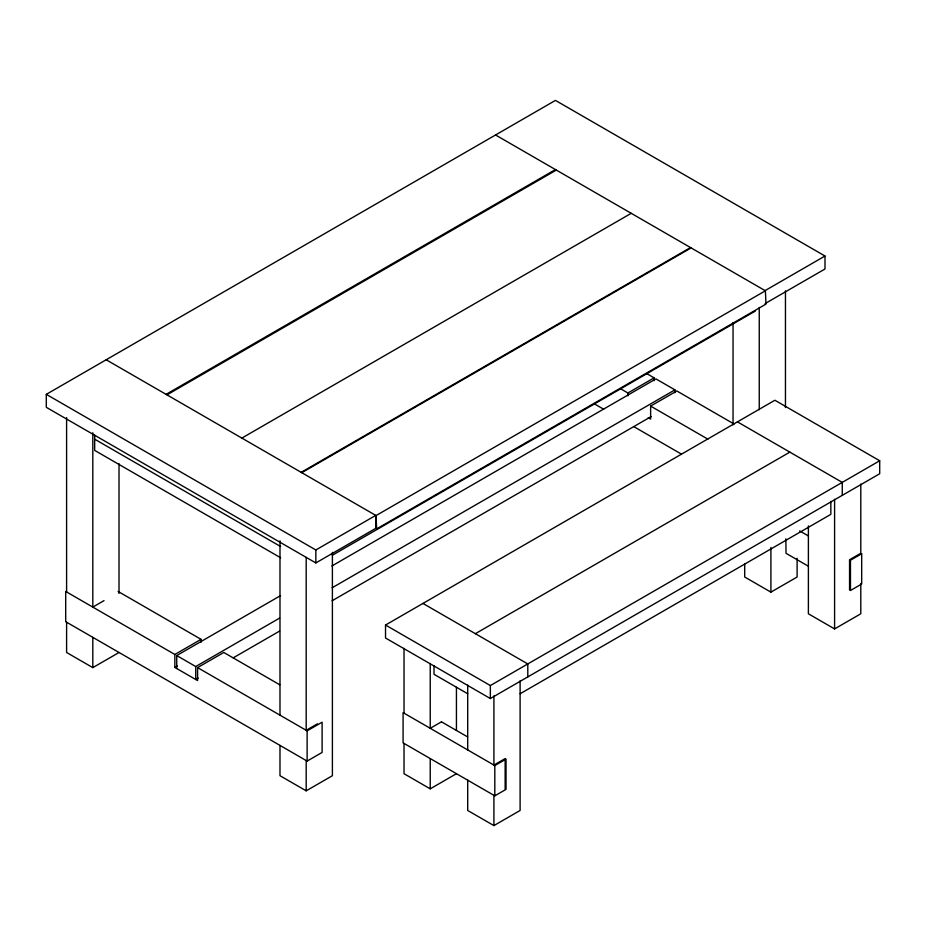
<?xml version="1.0" encoding="UTF-8"?>
<svg xmlns="http://www.w3.org/2000/svg" width="926" height="926" viewBox="0 0 926 926"><rect width="100%" height="100%" fill="white"/><g stroke="black" fill="none" stroke-linecap="round" stroke-linejoin="round"><path stroke-width="1.39" d="M46.3 394.349L315.847 549.975L375.748 515.388L375.748 528.364L315.847 562.939L46.3 407.324L46.3 394.349L555.45 100.402L824.997 256.027L824.997 268.991L765.096 303.578M166.101 394.349L555.45 169.562M166.981 394.858L556.318 170.071M241.848 438.091L631.219 213.316M301.181 472.341L690.53 247.555M301.772 472.688L691.12 247.902M104.036 600.615L92.808 607.109L92.808 432.743M66.603 622.237L66.603 652.494L92.808 667.623L119.014 652.494M765.096 290.602L824.997 256.027M376.06 515.574L765.397 290.787L765.999 304.098L376.65 528.885L376.06 515.574L106.201 359.774M332.411 555.218L755.442 310.986M174.852 654.474L174.852 667.449L197.585 680.564L197.585 667.6L307.131 730.845L322.109 722.199L322.109 752.433L307.131 761.079L65.7 621.693L65.7 591.448L174.852 654.474L201.058 639.345L201.058 642.227M620.478 388.688L627.909 392.983L654.115 377.854L654.115 380.736M176.727 668.526L176.727 655.562L280.578 595.603M331.878 565.983L655.921 378.896L674.927 389.869L674.927 392.751M174.852 667.449L177.352 666.002M176.727 655.562L195.733 666.535L279.559 618.128M332.11 587.79L674.927 389.869M197.585 667.6L223.791 652.471L279.768 684.789M648.246 417.695L650.631 419.073L650.631 406.097L676.837 390.969L734.11 424.039M198.233 678.052L195.733 679.499L195.733 666.535M233.271 657.83L279.559 631.104M332.11 600.766L651.163 416.561M385.529 625.038L774.877 400.252L879.7 460.766L879.7 473.742L490.352 698.528L385.529 638.002L385.529 625.038L490.352 685.553L879.7 460.766M317.421 723.819L306.193 730.301L306.193 557.394M475.385 633.685L789.855 452.12M279.988 745.43L279.988 775.699L306.193 790.827L332.399 775.699L332.399 552.347M441.459 721.829L430.231 728.311L430.231 663.467M520.134 693.748L830.842 514.358L830.842 501.383M404.025 743.439L404.025 773.708L430.231 788.836L456.437 773.708M744.701 564.05L744.701 577.014L770.907 592.142L797.112 577.014L797.112 558.285M494.808 765.582L506.036 759.1L506.036 789.357L494.808 795.839L403.088 742.883L403.088 712.626L494.808 765.582L494.808 795.839M467.699 780.213L467.699 810.47L493.905 825.598L520.111 810.47L520.111 680.784M808.386 525.887L808.386 613.776L834.592 628.916L860.798 613.776L860.798 583.519M495.549 134.988L765.397 290.787M737.443 421.862L842.266 482.388L842.266 495.352M646.672 373.56L654.115 377.854M650.631 406.097L707.858 439.144M593.774 403.516L603.787 409.292M633.835 426.643L681.409 454.099M799.647 530.911L808.317 535.911M808.317 566.18L786.012 553.297L785.885 538.828M422.962 603.428L527.797 663.942L527.797 676.906M94.672 439.179L280.613 546.525M280.613 557.753L94.672 450.395L94.672 435.093M467.699 693.748L434.016 674.302L434.016 665.655M441.586 721.886L467.618 736.911M118.111 591.448L201.058 639.345M860.798 484.09L860.798 553.262L849.559 559.744L849.559 590.001M834.592 499.23L834.592 628.916M785.456 290.857L785.456 407.567M770.907 547.474L770.907 592.142M759.251 307.42L759.251 409.732M733.045 322.549L733.045 424.86M627.909 392.983L627.909 395.865M505.145 788.859L505.145 758.591L493.905 765.084L493.905 695.912M493.905 795.341L493.905 825.598M490.352 685.553L490.352 698.528M467.699 685.101L467.699 749.944M456.437 687.242L456.437 730.475M430.231 758.579L430.231 788.836M404.025 648.339L404.025 713.182M315.847 549.975L315.847 562.939M307.131 730.845L307.131 761.079M306.193 760.559L306.193 790.827M279.988 540.819L279.988 715.173M119.014 463.729L119.014 593.416M92.808 637.366L92.808 667.623M66.603 417.614L66.603 591.969M861.689 553.76L850.462 560.242L850.462 590.51L861.689 584.017L861.689 553.76"/></g></svg>
